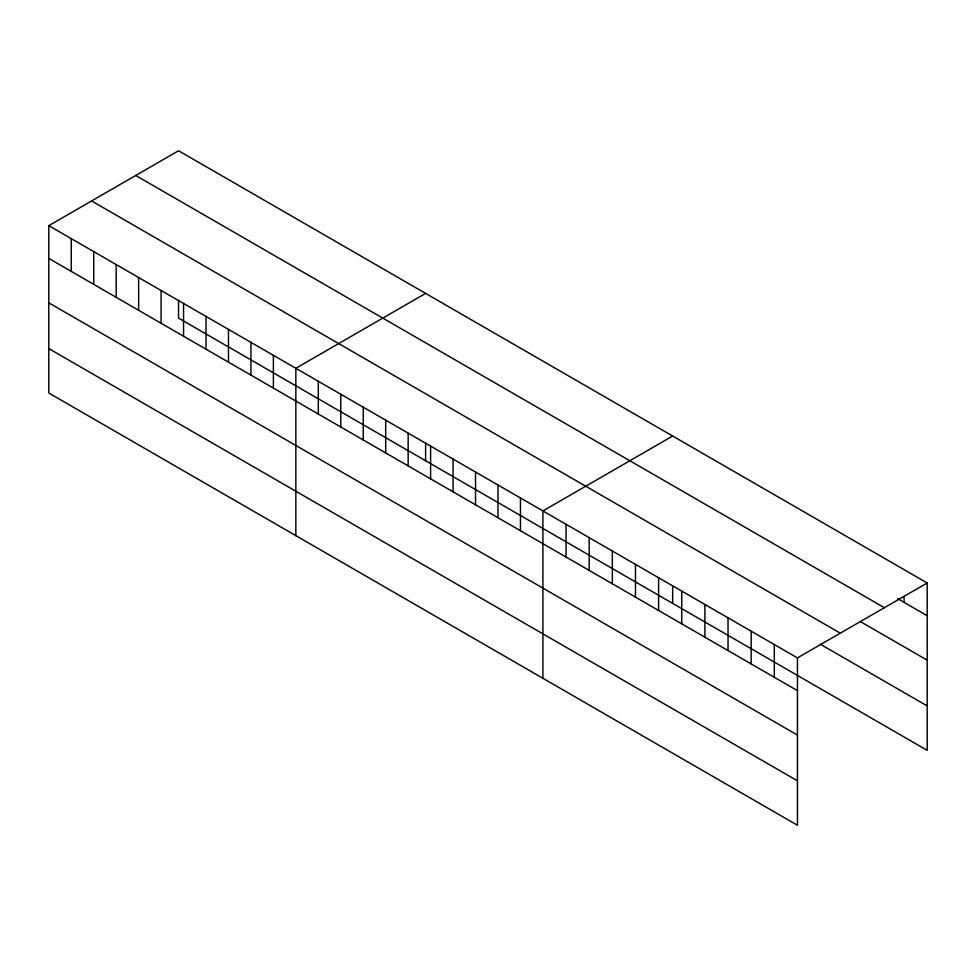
<?xml version="1.0" encoding="UTF-8"?>
<svg xmlns="http://www.w3.org/2000/svg" width="976" height="976" viewBox="0 0 976 976"><rect width="100%" height="100%" fill="white"/><g stroke="black" fill="none" stroke-linecap="round" stroke-linejoin="round"><path stroke-width="1.46" d="M48.8 225.663L797.453 657.897L797.453 825.245L48.8 393.011L48.8 225.663L178.547 150.755L927.2 582.989L927.2 750.337L178.547 318.103L178.547 300.34M425.609 293.386L295.85 368.294L295.85 535.653M672.659 436.028L542.912 510.936L542.912 678.283M797.453 657.897L927.2 582.989M897.627 598.666L927.2 615.734M135.737 175.473L884.378 607.706M860.356 621.566L927.2 660.154M91.622 200.946L840.263 633.168M820.499 644.319L927.2 705.916M48.8 258.42L797.453 690.642M48.8 302.841L797.453 735.062M48.8 348.603L797.453 780.824M904.057 596.421L904.057 602.375M774.31 644.538L774.31 677.283M751.166 631.179L751.166 663.924M728.035 617.808L728.035 650.565M704.892 604.449L704.892 637.206M681.748 591.09L681.748 623.847M672.659 585.612L672.659 603.375M658.605 577.731L658.605 610.488M635.474 564.372L635.474 597.129M612.33 551.013L612.33 583.77M589.187 537.654L589.187 570.411M566.056 524.295L566.056 557.052M520.452 497.967L520.452 530.724M497.992 484.999L497.992 517.756M475.532 472.03L475.532 504.787M453.071 459.062L453.071 491.819M430.611 446.105L430.611 478.85M425.609 442.97L425.609 460.745M408.151 433.137L408.151 465.881M385.691 420.168L385.691 452.925M363.231 407.199L363.231 439.956M340.77 394.231L340.77 426.988M318.31 381.262L318.31 414.019M273.39 355.337L273.39 388.082M250.942 342.369L250.942 375.113M228.482 329.4L228.482 362.157M206.021 316.431L206.021 349.188M183.561 303.463L183.561 336.22M161.101 290.494L161.101 323.251M138.641 277.526L138.641 310.283M116.181 264.569L116.181 297.314M93.72 251.601L93.72 284.345M71.26 238.632L71.26 271.389"/></g></svg>
